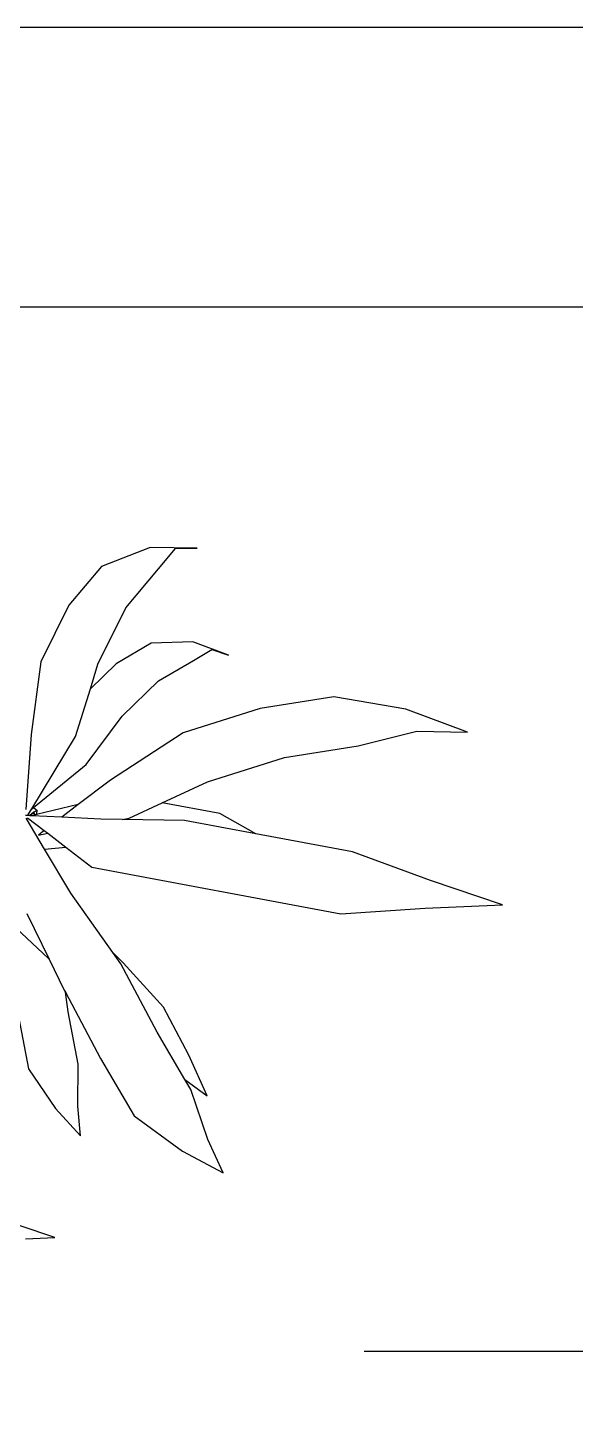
# Model space of a CAD drawing. Header units: metres. Extents: x -22 to 564, y 0 to 143.
# Drawn here: x 117.724 to 117.822, y 49.1158 to 49.3617 of the extents above; entities that cross this region are included whole.
import ezdxf
from ezdxf.enums import TextEntityAlignment as Align

# ---------------------------------------------------------------- set-up
doc = ezdxf.new("R2010")
doc.units = ezdxf.units.M
doc.linetypes.add('XREF 1N NEURO-ONCOLOGIA$0$HIDDEN2', pattern=[0.1875, 0.125, -0.0625])
for name, color, linetype in [('XREF 1N NEURO-ONCOLOGIA$0$CONTRAVENTEOS', 6, 'XREF 1N NEURO-ONCOLOGIA$0$HIDDEN2'), ('XREF 1N NEURO-ONCOLOGIA$0$Mobiliario Fijo', 40, 'Continuous'), ('XREF 1N NEURO-ONCOLOGIA$0$TEX-MOB', 4, 'Continuous')]:
    doc.layers.add(name, color=color, linetype=linetype)
doc.styles.add('XREF 1N NEURO-ONCOLOGIA$0$HANDLET', font='romans.shx')

# ---------------------------------------------------------------- blocks, each defined once
blk = doc.blocks.new('XREF 1N NEURO-ONCOLOGIA$0$PLANTA CIRCULAR-02')
at = {"color": 72}
for p, q in [((0.2163079197244855, 0.3322979269213064), (0.2174825615668823, 0.3582367918298743)), ((0.2174825615668823, 0.3582367918298743), (0.2255600604138266, 0.3340252120680773)), ((0.2754286079874646, 0.3465133165283376), (0.2831271368989405, 0.3258223326865206)), ((0.275811919614938, 0.3294600119358151), (0.2754286079874646, 0.3465133165283376)), ((0.2255600604138266, 0.3340252120680773), (0.2352287231787073, 0.3078379123443895)), ((0.2144517528118541, 0.3039590530063805), (0.2163079197244855, 0.3322979269213064)), ((0.2708940055696019, 0.3097266283270628), (0.275811919614938, 0.3294600119358151)), ((0.2831271368989405, 0.3258223326865206), (0.2873213446946607, 0.3015577129912046)), ((0.266975109439926, 0.2850408369870152), (0.2708940055696019, 0.3097266283270628)), ((0.2352287231787073, 0.3078379123443895), (0.2412934626035792, 0.2753400864379287)), ((0.2300751190101948, 0.2203104930686237), (0.2144517528118541, 0.3039590530063805)), ((0.2873213446946607, 0.3015577129912046), (0.2834024485649991, 0.276871921651157)), ((0.258752786373023, 0.259072938679985), (0.266975109439926, 0.2850408369870152)), ((0.2412934626035792, 0.2753400864379287), (0.2457661489516312, 0.2513930210412383)), ((0.2412934626035792, 0.2753400864379287), (0.2480992815560796, 0.2632650709938318)), ((0.2834024485649991, 0.276871921651157), (0.2751801254980961, 0.2509040233441269)), ((0.1273815670105876, 0.2644104534880682), (0.1386542231617511, 0.2592500123248627)), ((0.1347174525734545, 0.2507799221803779), (0.1273815670105876, 0.2644104534880682)), ((0.3012393786880523, 0.2661272672316173), (0.3057208071625865, 0.2542281051827047)), ((0.3031552708874727, 0.260565723578587), (0.3012393786880523, 0.2661272672316173)), ((0.1386542231617511, 0.2592500123248627), (0.1554385416881416, 0.2534772389408246)), ((0.1533050969057257, 0.2589804255905719), (0.1669278453257448, 0.2528546845111848)), ((0.158738136582528, 0.2515389861300363), (0.1533050969057257, 0.2589804255905719)), ((0.2480992815560796, 0.2632650709938318), (0.2517101342726562, 0.2439324122591202)), ((0.2517101342726562, 0.2439324122591202), (0.258752786373023, 0.259072938679985)), ((0.2995236314507963, 0.2544392442416736), (0.3031552708874727, 0.260565723578587)), ((0.2926280267648309, 0.2426926067117918), (0.2995236314507963, 0.2544392442416736)), ((0.3057208071625865, 0.2542281051827047), (0.3052849004319853, 0.2402072395598367)), ((0.3371173422359845, 0.2483497702475788), (0.3371932772652855, 0.2557022486139644)), ((0.3371932772652855, 0.2557022486139644), (0.3374809903972249, 0.2398110029806943)), ((0.1465979750992545, 0.234456471980458), (0.1347174525734545, 0.2507799221803779)), ((0.1554385416881416, 0.2534772389408246), (0.158738136582528, 0.2515389861300363)), ((0.158738136582528, 0.2515389861300363), (0.1746905417690243, 0.2421682011757511)), ((0.1669278453257448, 0.2528546845111848), (0.183105695239135, 0.2443916328278064)), ((0.2457661489516312, 0.2513930210412383), (0.2461087853604624, 0.2304808479718332)), ((0.2751801254980961, 0.2509040233441269), (0.2593158248288034, 0.2264805127125484)), ((0.3302719046012754, 0.2426581997864687), (0.3371173422359845, 0.2483497702475788)), ((0.1746905417690243, 0.2421682011757511), (0.1976315565399318, 0.2299967785626436)), ((0.183105695239135, 0.2443916328278064), (0.1979025384700463, 0.2308337960126394)), ((0.2465460943457316, 0.2328305884237594), (0.2517101342726562, 0.2439324122591202)), ((0.2808230684268551, 0.2305072031032154), (0.2926280267648309, 0.2426926067117918)), ((0.3172262998705548, 0.2317171172690493), (0.3302719046012754, 0.2426581997864687)), ((0.3052849004319853, 0.2402072395598367), (0.2983892957460199, 0.2284606020299478)), ((0.3374809903972249, 0.2398110029806943), (0.3310885271888111, 0.2234832087838114)), ((0.165849975180123, 0.2231474342153845), (0.1465979750992545, 0.234456471980458)), ((0.2461087853604624, 0.2304808479718332), (0.2465460943457316, 0.2328305884237594)), ((0.2982155976822298, 0.2223179191698321), (0.3172262998705548, 0.2317171172690493)), ((0.1976315565399318, 0.2299967785626436), (0.2013890418260757, 0.2273417944819727)), ((0.1979025384700463, 0.2308337960126394), (0.2013890418260757, 0.2273417944819727)), ((0.2013890418260757, 0.2273417944819727), (0.2214030004920744, 0.2132002243617919)), ((0.2461087853604624, 0.2304808479718332), (0.2462260190323775, 0.2233257098332544)), ((0.2593158248288034, 0.2264805127125484), (0.2510818288329091, 0.2157029925408622)), ((0.2645668345363532, 0.2183558742652565), (0.2808230684268551, 0.2305072031032154)), ((0.2983892957460199, 0.2284606020299478), (0.2899686613796177, 0.2197685909734801)), ((0.1880458887503806, 0.2113713272277309), (0.165849975180123, 0.2231474342153845)), ((0.2462260190323775, 0.2233257098332544), (0.2468636820481009, 0.2101818382819616)), ((0.2899686613796177, 0.2197685909734801), (0.2982155976822298, 0.2223179191698321)), ((0.3310885271888111, 0.2234832087838114), (0.3180429224580905, 0.212542126266392)), ((0.2368373994195281, 0.2114759135015092), (0.2300751190101948, 0.2203104930686237)), ((0.2501257025410837, 0.2006073451241903), (0.2645668345363532, 0.2183558742652565)), ((0.2739774869021687, 0.2148253307744952), (0.2899686613796177, 0.2197685909734801)), ((0.1398800181335815, 0.2163983263596734), (0.1497604723965367, 0.2155343248746178)), ((0.1490665851663664, 0.2080943989386341), (0.1398800181335815, 0.2163983263596734)), ((0.1497604723965367, 0.2155343248746178), (0.1639590949975371, 0.2156879583203661)), ((0.1639590949975371, 0.2156879583203661), (0.1815031946998573, 0.2123314385903896)), ((0.2214030004920744, 0.2132002243617919), (0.2361707790385594, 0.2043516240605001)), ((0.2510818288329091, 0.2157029925408622), (0.2468636820481009, 0.2101818382819616)), ((0.2510818288329091, 0.2157029925408622), (0.2477282124536515, 0.2016322527049041)), ((0.2496995792831598, 0.20008362848872), (0.2739774869021687, 0.2148253307744952)), ((0.1624008745917536, 0.1989805685503896), (0.1490665851663664, 0.2080943989386341)), ((0.1815031946998573, 0.2123314385903896), (0.1880458887503806, 0.2113713272277309)), ((0.1887909899510447, 0.210976011602277), (0.1880458887503806, 0.2113713272277309)), ((0.1991868052905516, 0.2059026629006553), (0.1887909899510447, 0.210976011602277)), ((0.2361707790385594, 0.2043516240605001), (0.2368373994195281, 0.2114759135015092)), ((0.2414502145201709, 0.2054495023549734), (0.2368373994195281, 0.2114759135015092)), ((0.2468636820481009, 0.2101818382819616), (0.2473545221659918, 0.2000643635302808)), ((0.3180429224580905, 0.212542126266392), (0.2990322202697513, 0.2031429281671819)), ((0.1052299575996187, 0.1979691624593656), (0.1056769285168286, 0.2078393354950734)), ((0.1056769285168286, 0.2078393354950734), (0.1095695138444483, 0.1961716594080798)), ((0.2145308191973356, 0.1984145024736676), (0.1991868052905516, 0.2059026629006553)), ((0.2012420913636532, 0.2038441356656762), (0.1991868052905516, 0.2059026629006553)), ((0.2129187338088343, 0.1912117784107465), (0.2012420913636532, 0.2038441356656762)), ((0.2361707790385594, 0.2043516240605001), (0.2465179944031206, 0.1981517496038236)), ((0.2408711741639706, 0.2023382135543628), (0.2414502145201709, 0.2054495023549734)), ((0.2423500464400661, 0.204273917165942), (0.2408711741639706, 0.2023382135543628)), ((0.2423500464400661, 0.204273917165942), (0.2414502145201709, 0.2054495023549734)), ((0.2466985945455633, 0.1985927575697914), (0.2423500464400661, 0.204273917165942)), ((0.179944974294088, 0.1956240488204131), (0.1624008745917536, 0.1989805685503896)), ((0.2475589574949026, 0.2009221111081345), (0.2473545221659918, 0.2000643635302808)), ((0.2473545221659918, 0.2000643635302808), (0.2473828681530961, 0.1994800799755438)), ((0.248094386283185, 0.2003980152886271), (0.2473828681530961, 0.1994800799755438)), ((0.2473828681530961, 0.1994800799755438), (0.2473871868901938, 0.1993910597183728)), ((0.2486026663029293, 0.2008001950860674), (0.2473871868901938, 0.1993910597183728)), ((0.2473871868901938, 0.1993910597183728), (0.2474207183899182, 0.1986998894381315)), ((0.2474207183899182, 0.1986998894381315), (0.247743822599233, 0.1988960804005373)), ((0.2477282124536515, 0.2016322527049041), (0.2475589574949026, 0.2009221111081345)), ((0.2475589574949026, 0.2009221111081345), (0.2480609931466802, 0.2010828169036856)), ((0.2477282124536515, 0.2016322527049041), (0.2480911353282238, 0.2018156823961661)), ((0.247743822599233, 0.1988960804005373), (0.2496995792831598, 0.20008362848872)), ((0.2480609931466802, 0.2010828169036856), (0.248094386283185, 0.2003980152886271)), ((0.2480911353282238, 0.2018156823961661), (0.2490791886609855, 0.2018896935783303)), ((0.2490791886609855, 0.2018896935783303), (0.2486026663029293, 0.2008001950860674)), ((0.2501257025410837, 0.2006073451241903), (0.2490791886609855, 0.2018896935783303)), ((0.2746122854090771, 0.1999197234052801), (0.2494241924522385, 0.1980637706908084)), ((0.2496995792831598, 0.20008362848872), (0.2501257025410837, 0.2006073451241903)), ((0.2990322202697513, 0.2031429281671819), (0.2746122854090771, 0.1999197234052801)), ((0.2474207183899182, 0.1986998894381315), (0.2474586054971581, 0.197918938906561))]:
    blk.add_line(p, q, dxfattribs=at)
blk = doc.blocks.new('XREF 1N NEURO-ONCOLOGIA')
at = {"layer": 'XREF 1N NEURO-ONCOLOGIA$0$CONTRAVENTEOS', "elevation": 2.272864511867786e-07}
blk.add_lwpolyline([(15.67394355858608, 24.25764777789725), (15.67394346489458, 31.35764777789716), (15.37394346489458, 31.35764777789716), (15.37394355858608, 24.25764777789725)], close=True, dxfattribs=at)
at = {"layer": 'XREF 1N NEURO-ONCOLOGIA$0$Mobiliario Fijo', "transparency": 33554687, "elevation": 2.272864511867771e-07}
for points in [[(15.36056647559639, 26.22843267865682), (15.91056647558475, 26.22843267865682), (15.91056647558475, 27.24593254201864), (15.36056647559639, 27.24593254201864)], [(15.41056647558475, 26.27843267865682), (15.86056647559639, 26.27843267865682), (15.86056647559639, 27.19593254220491), (15.41056647558475, 27.19593254220491)]]:
    blk.add_lwpolyline(points, close=True, dxfattribs=at)
at = {"color": 2, "xscale": -0.5320720665645394, "yscale": 0.5320720665645394, "zscale": 0.5320720665645394, "rotation": 180}
blk.add_blockref('XREF 1N NEURO-ONCOLOGIA$0$PLANTA CIRCULAR-02', (15.63808272271894, 26.79854625393455, 2.272864511867771e-07), dxfattribs=at)
at = {"layer": 'XREF 1N NEURO-ONCOLOGIA$0$TEX-MOB', "style": 'XREF 1N NEURO-ONCOLOGIA$0$HANDLET'}
for rotation, p in [(179.9999999999999, (1.700019897169103, 4.584727664843749, 3.110066986132531e-07)), (180, (1.707345866211927, 2.013779618204248, 5.382931497991625e-07))]:
    blk.add_attdef('234', text='', height=0.075, rotation=rotation, dxfattribs=at).set_placement(p, align=Align.MIDDLE_CENTER)

msp = doc.modelspace()

# ---------------------------------------------------------------- block references
at = {"rotation": 90}
msp.add_blockref('XREF 1N NEURO-ONCOLOGIA', (144.4168560023479, 33.45112300235201), dxfattribs=at)

doc.saveas('drawing.dxf')
